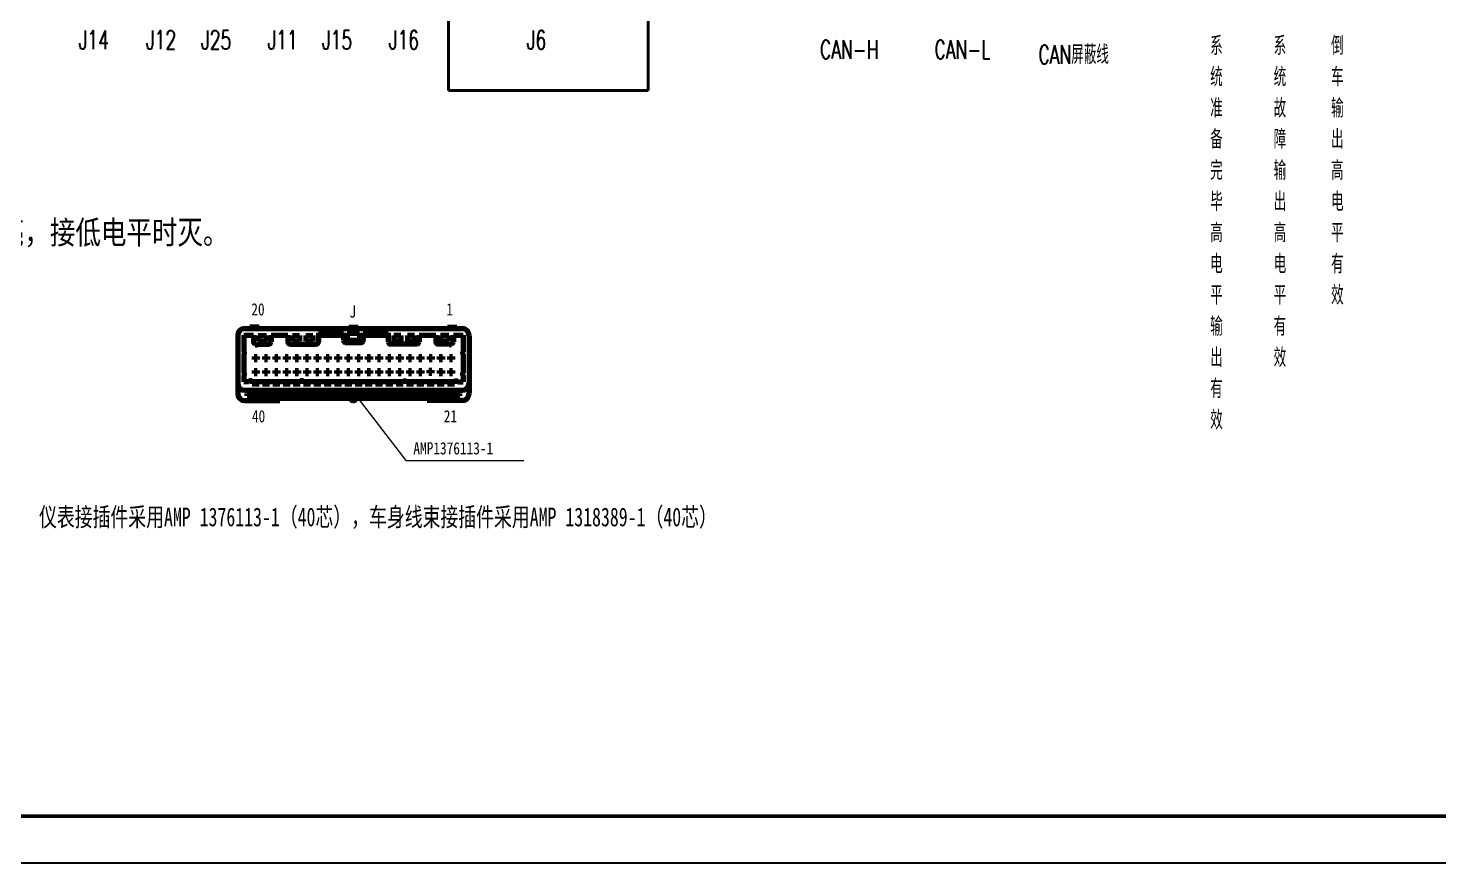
# Model space of a CAD drawing. Header units: millimetres. Extents: x 0 to 1188, y 0 to 840.
# Drawn here: x 223.2 to 524.9, y 0 to 178.5 of the extents above; entities that cross this region are included whole.
import ezdxf
from ezdxf.enums import TextEntityAlignment as Align

# ---------------------------------------------------------------- set-up
doc = ezdxf.new("R2010")
doc.units = ezdxf.units.MM
doc.layers.add('02粗实线', color=7, linetype='Continuous')
doc.layers.add('07标注', color=3, linetype='Continuous')
for name, color, linetype, lineweight in [('1轮廓实线层', 7, 'Continuous', 40), ('2细线层', 3, 'Continuous', 20), ('6文字层', 3, 'Continuous', 20), ('CAXA0', 7, 'Continuous', 70), ('Frame', 7, 'Continuous', 50)]:
    doc.layers.add(name, color=color, linetype=linetype, lineweight=lineweight)
doc.styles.get("Standard").update_dxf_attribs({"font": ''})
doc.styles.add('STYLE9', font='romans.shx', dxfattribs={"width": 0.67, "height": 5, "bigfont": 'hzfs.shx'})
doc.styles.add('TEXT', font='gbeitc.shx', dxfattribs={"bigfont": 'gbcbig.shx'})
doc.styles.get('Standard').set_extended_font_data('SimSun')

# ---------------------------------------------------------------- blocks, each defined once
blk = doc.blocks.new('内图框')
at = {"layer": 'Frame'}
blk.add_lwpolyline([(25, 10), (1178, 10), (1178, 830), (25, 830)], close=True, dxfattribs=at)
at = {"layer": '07标注', "style": 'TEXT'}
blk.add_attdef('上角图号', text='', height=4, rotation=180, dxfattribs=at).set_placement((50, 826), align=Align.MIDDLE_CENTER)

msp = doc.modelspace()

# ---------------------------------------------------------------- linework, layer by layer
at = {"lineweight": 0}
for p, q in [((293.3298, 99.9699), (304.0307, 86.0426)), ((304.0307, 86.0426), (329.2346, 86.0426))]:
    msp.add_line(p, q, dxfattribs=at)
at = {"layer": '1轮廓实线层', "ltscale": 10}
for p, q in [((313.1543, 252.8978), (313.1543, 165.1636)), ((355.8434, 211.441), (355.8434, 165.1636)), ((313.1543, 165.1636), (355.8434, 165.1636))]:
    msp.add_line(p, q, dxfattribs=at)
at = {"layer": 'CAXA0'}
for p, q in [((268.0303, 112.7573), (268.0303, 100.3573)), ((269.3303, 112.8573), (269.3303, 109.2573)), ((269.3303, 112.8573), (271.3803, 112.8573)), ((269.5303, 114.2573), (316.0303, 114.2573)), ((272.6303, 114.5573), (270.6303, 114.5573)), ((270.6303, 114.5573), (270.6303, 114.2573)), ((271.3803, 112.8573), (271.3803, 111.4573)), ((272.3803, 112.7573), (274.1803, 112.7573)), ((272.3803, 112.7573), (272.3803, 111.5573)), ((272.6303, 114.5573), (272.6303, 114.2573)), ((274.1803, 112.7573), (274.1803, 111.5573)), ((275.1803, 112.8573), (278.7303, 112.8573)), ((275.1803, 112.8573), (275.1803, 111.4573)), ((278.7303, 112.8573), (278.7303, 111.4573)), ((279.7303, 112.7573), (279.7303, 111.5573)), ((279.7303, 112.7573), (281.2303, 112.7573)), ((281.2303, 112.7573), (281.2303, 111.5573)), ((282.6303, 112.7573), (284.1303, 112.7573)), ((282.6303, 112.7573), (282.6303, 111.5573)), ((284.1303, 112.7573), (284.1303, 111.5573)), ((285.3303, 113.3573), (285.3303, 111.4573)), ((285.3303, 113.3573), (290.6803, 113.3573)), ((285.3303, 112.8573), (290.6803, 112.8573)), ((287.5303, 113.3573), (288.0303, 112.8573)), ((290.6803, 113.3573), (290.6803, 111.7573)), ((291.4803, 113.2573), (294.0803, 113.2573)), ((291.4803, 113.2573), (291.4803, 111.7573)), ((291.4803, 111.7573), (294.0803, 111.7573)), ((291.7803, 114.5573), (293.7803, 114.5573)), ((291.7803, 114.5573), (291.7803, 114.2573)), ((293.7803, 114.5573), (293.7803, 114.2573)), ((294.0803, 113.2573), (294.0803, 111.7573)), ((294.8803, 113.3573), (294.8803, 111.7573)), ((294.8803, 113.3573), (300.2303, 113.3573)), ((294.8803, 112.8573), (300.2303, 112.8573)), ((298.0303, 113.3573), (297.5303, 112.8573)), ((300.2303, 113.3573), (300.2303, 111.4573)), ((302.9303, 112.7573), (301.4303, 112.7573)), ((301.4303, 112.7573), (301.4303, 111.5573)), ((302.9303, 112.7573), (302.9303, 111.5573)), ((305.8303, 112.7573), (304.3303, 112.7573)), ((304.3303, 112.7573), (304.3303, 111.5573)), ((305.8303, 112.7573), (305.8303, 111.5573)), ((306.8303, 112.8573), (310.3803, 112.8573)), ((306.8303, 112.8573), (306.8303, 111.4573)), ((310.3803, 112.8573), (310.3803, 111.4573)), ((311.3803, 112.7573), (311.3803, 111.5573)), ((313.1803, 112.7573), (311.3803, 112.7573)), ((312.9303, 114.5573), (314.9303, 114.5573)), ((312.9303, 114.5573), (312.9303, 114.2573)), ((313.1803, 112.7573), (313.1803, 111.5573)), ((314.1803, 112.8573), (314.1803, 111.4573)), ((314.1803, 112.8573), (316.2303, 112.8573)), ((314.9303, 114.5573), (314.9303, 114.2573)), ((316.2303, 112.8573), (316.2303, 109.2573)), ((317.5303, 112.7573), (317.5303, 100.3573)), ((269.3303, 109.2573), (269.4303, 109.2573)), ((269.3303, 108.7573), (269.3303, 104.7573)), ((269.3303, 108.7573), (269.4303, 108.7573)), ((269.4303, 109.2573), (269.4303, 108.7573)), ((271.7803, 110.9674), (271.7803, 110.7573)), ((271.7803, 110.7573), (272.2803, 110.7573)), ((272.2803, 110.9573), (274.6803, 110.9573)), ((272.2803, 110.9573), (272.2803, 110.7573)), ((272.3803, 111.5573), (274.1803, 111.5573)), ((279.2303, 110.9573), (284.8303, 110.9573)), ((279.7303, 111.5573), (281.2303, 111.5573)), ((282.6303, 111.5573), (284.1303, 111.5573)), ((291.1803, 111.2573), (294.3803, 111.2573)), ((306.3303, 110.9573), (300.7303, 110.9573)), ((302.9303, 111.5573), (301.4303, 111.5573)), ((305.8303, 111.5573), (304.3303, 111.5573)), ((313.2803, 110.9573), (310.8803, 110.9573)), ((313.1803, 111.5573), (311.3803, 111.5573)), ((313.2803, 110.9573), (313.2803, 110.7573)), ((313.7803, 110.7573), (313.2803, 110.7573)), ((313.7803, 110.9674), (313.7803, 110.7573)), ((316.1303, 109.2573), (316.1303, 108.7573)), ((316.2303, 109.2573), (316.1303, 109.2573)), ((316.2303, 108.7573), (316.1303, 108.7573)), ((316.2303, 108.7573), (316.2303, 104.7573)), ((271.5553, 108.2823), (272.2053, 108.2823)), ((271.5553, 108.2823), (271.5553, 107.6323)), ((271.5553, 107.6323), (272.2053, 107.6323)), ((272.2053, 108.2823), (272.2053, 107.6323)), ((273.7553, 108.2823), (274.4053, 108.2823)), ((273.7553, 108.2823), (273.7553, 107.6323)), ((273.7553, 107.6323), (274.4053, 107.6323)), ((274.4053, 108.2823), (274.4053, 107.6323)), ((275.9553, 108.2823), (276.6053, 108.2823)), ((275.9553, 108.2823), (275.9553, 107.6323)), ((275.9553, 107.6323), (276.6053, 107.6323)), ((276.6053, 108.2823), (276.6053, 107.6323)), ((278.1553, 108.2823), (278.8053, 108.2823)), ((278.1553, 108.2823), (278.1553, 107.6323)), ((278.1553, 107.6323), (278.8053, 107.6323)), ((278.8053, 108.2823), (278.8053, 107.6323)), ((280.3553, 108.2823), (280.3553, 107.6323)), ((280.3553, 108.2823), (281.0053, 108.2823)), ((280.3553, 107.6323), (281.0053, 107.6323)), ((281.0053, 108.2823), (281.0053, 107.6323)), ((282.5553, 108.2823), (283.2053, 108.2823)), ((282.5553, 108.2823), (282.5553, 107.6323)), ((282.5553, 107.6323), (283.2053, 107.6323)), ((283.2053, 108.2823), (283.2053, 107.6323)), ((284.7553, 108.2823), (285.4053, 108.2823)), ((284.7553, 108.2823), (284.7553, 107.6323)), ((284.7553, 107.6323), (285.4053, 107.6323)), ((285.4053, 108.2823), (285.4053, 107.6323)), ((286.9553, 108.2823), (287.6053, 108.2823)), ((286.9553, 108.2823), (286.9553, 107.6323)), ((286.9553, 107.6323), (287.6053, 107.6323)), ((287.6053, 108.2823), (287.6053, 107.6323)), ((289.1553, 108.2823), (289.1553, 107.6323)), ((289.1553, 108.2823), (289.8053, 108.2823)), ((289.1553, 107.6323), (289.8053, 107.6323)), ((289.8053, 108.2823), (289.8053, 107.6323)), ((291.3553, 108.2823), (292.0053, 108.2823)), ((291.3553, 108.2823), (291.3553, 107.6323)), ((291.3553, 107.6323), (292.0053, 107.6323)), ((292.0053, 108.2823), (292.0053, 107.6323)), ((293.5553, 108.2823), (294.2053, 108.2823)), ((293.5553, 108.2823), (293.5553, 107.6323)), ((293.5553, 107.6323), (294.2053, 107.6323)), ((294.2053, 108.2823), (294.2053, 107.6323)), ((295.7553, 108.2823), (296.4053, 108.2823)), ((295.7553, 108.2823), (295.7553, 107.6323)), ((295.7553, 107.6323), (296.4053, 107.6323)), ((296.4053, 108.2823), (296.4053, 107.6323)), ((297.9553, 108.2823), (298.6053, 108.2823)), ((297.9553, 108.2823), (297.9553, 107.6323)), ((297.9553, 107.6323), (298.6053, 107.6323)), ((298.6053, 108.2823), (298.6053, 107.6323)), ((300.1553, 108.2823), (300.8053, 108.2823)), ((300.1553, 108.2823), (300.1553, 107.6323)), ((300.1553, 107.6323), (300.8053, 107.6323)), ((300.8053, 108.2823), (300.8053, 107.6323)), ((302.3553, 108.2823), (303.0053, 108.2823)), ((302.3553, 108.2823), (302.3553, 107.6323)), ((302.3553, 107.6323), (303.0053, 107.6323)), ((303.0053, 108.2823), (303.0053, 107.6323)), ((304.5553, 108.2823), (305.2053, 108.2823)), ((304.5553, 108.2823), (304.5553, 107.6323)), ((304.5553, 107.6323), (305.2053, 107.6323)), ((305.2053, 108.2823), (305.2053, 107.6323)), ((306.7553, 108.2823), (307.4053, 108.2823)), ((306.7553, 108.2823), (306.7553, 107.6323)), ((306.7553, 107.6323), (307.4053, 107.6323)), ((307.4053, 108.2823), (307.4053, 107.6323)), ((308.9553, 108.2823), (309.6053, 108.2823)), ((308.9553, 108.2823), (308.9553, 107.6323)), ((308.9553, 107.6323), (309.6053, 107.6323)), ((309.6053, 108.2823), (309.6053, 107.6323)), ((311.1553, 108.2823), (311.8053, 108.2823)), ((311.1553, 108.2823), (311.1553, 107.6323)), ((311.1553, 107.6323), (311.8053, 107.6323)), ((311.8053, 108.2823), (311.8053, 107.6323)), ((313.3553, 108.2823), (314.0053, 108.2823)), ((313.3553, 108.2823), (313.3553, 107.6323)), ((313.3553, 107.6323), (314.0053, 107.6323)), ((314.0053, 108.2823), (314.0053, 107.6323)), ((269.3303, 104.7573), (269.4303, 104.7573)), ((269.3303, 104.2573), (269.4303, 104.2573)), ((269.3303, 104.2573), (269.3303, 102.8573)), ((270.4303, 102.8573), (269.3303, 102.8573)), ((269.4303, 104.7573), (269.4303, 104.2573)), ((270.4303, 103.0573), (270.4303, 102.8573)), ((271.1303, 103.0573), (270.4303, 103.0573)), ((271.1303, 103.0573), (271.1303, 102.4573)), ((281.4303, 102.8573), (271.1303, 102.8573)), ((271.5553, 105.2823), (271.5553, 104.6323)), ((271.5553, 105.2823), (272.2053, 105.2823)), ((271.5553, 104.6323), (272.2053, 104.6323)), ((272.2053, 105.2823), (272.2053, 104.6323)), ((272.6303, 102.8573), (272.6303, 102.4573)), ((273.3303, 102.8573), (273.3303, 102.4573)), ((273.7553, 105.2823), (273.7553, 104.6323)), ((273.7553, 105.2823), (274.4053, 105.2823)), ((273.7553, 104.6323), (274.4053, 104.6323)), ((274.4053, 105.2823), (274.4053, 104.6323)), ((274.8303, 102.8573), (274.8303, 102.4573)), ((275.5303, 102.8573), (275.5303, 102.4573)), ((275.9553, 105.2823), (275.9553, 104.6323)), ((275.9553, 105.2823), (276.6053, 105.2823)), ((275.9553, 104.6323), (276.6053, 104.6323)), ((276.6053, 105.2823), (276.6053, 104.6323)), ((277.0303, 102.8573), (277.0303, 102.4573)), ((277.7303, 102.8573), (277.7303, 102.4573)), ((278.1553, 105.2823), (278.1553, 104.6323)), ((278.1553, 105.2823), (278.8053, 105.2823)), ((278.1553, 104.6323), (278.8053, 104.6323)), ((278.8053, 105.2823), (278.8053, 104.6323)), ((279.2303, 102.8573), (279.2303, 102.4573)), ((279.9303, 102.8573), (279.9303, 102.4573)), ((280.3553, 105.2823), (280.3553, 104.6323)), ((280.3553, 105.2823), (281.0053, 105.2823)), ((280.3553, 104.6323), (281.0053, 104.6323)), ((281.0053, 105.2823), (281.0053, 104.6323)), ((281.4303, 103.0573), (281.4303, 102.4573)), ((282.1303, 103.0573), (281.4303, 103.0573)), ((282.1303, 103.0573), (282.1303, 102.4573)), ((303.4303, 102.8573), (282.1303, 102.8573)), ((282.5553, 105.2823), (282.5553, 104.6323)), ((282.5553, 105.2823), (283.2053, 105.2823)), ((282.5553, 104.6323), (283.2053, 104.6323)), ((283.2053, 105.2823), (283.2053, 104.6323)), ((283.6303, 102.8573), (283.6303, 102.4573)), ((284.3303, 102.8573), (284.3303, 102.4573)), ((284.7553, 105.2823), (284.7553, 104.6323)), ((284.7553, 105.2823), (285.4053, 105.2823)), ((284.7553, 104.6323), (285.4053, 104.6323)), ((285.4053, 105.2823), (285.4053, 104.6323)), ((285.8303, 102.8573), (285.8303, 102.4573)), ((286.5303, 102.8573), (286.5303, 102.4573)), ((286.9553, 105.2823), (286.9553, 104.6323)), ((286.9553, 105.2823), (287.6053, 105.2823)), ((286.9553, 104.6323), (287.6053, 104.6323)), ((287.6053, 105.2823), (287.6053, 104.6323)), ((288.0303, 102.8573), (288.0303, 102.4573)), ((288.7303, 102.8573), (288.7303, 102.4573)), ((289.1553, 105.2823), (289.1553, 104.6323)), ((289.1553, 105.2823), (289.8053, 105.2823)), ((289.1553, 104.6323), (289.8053, 104.6323)), ((289.8053, 105.2823), (289.8053, 104.6323)), ((290.2303, 102.8573), (290.2303, 102.4573)), ((290.9303, 102.8573), (290.9303, 102.4573)), ((291.3553, 105.2823), (291.3553, 104.6323)), ((291.3553, 105.2823), (292.0053, 105.2823)), ((291.3553, 104.6323), (292.0053, 104.6323)), ((292.0053, 105.2823), (292.0053, 104.6323)), ((292.4303, 102.8573), (292.4303, 102.4573)), ((293.1303, 102.8573), (293.1303, 102.4573)), ((293.5553, 105.2823), (293.5553, 104.6323)), ((293.5553, 105.2823), (294.2053, 105.2823)), ((293.5553, 104.6323), (294.2053, 104.6323)), ((294.2053, 105.2823), (294.2053, 104.6323)), ((294.6303, 102.8573), (294.6303, 102.4573)), ((295.3303, 102.8573), (295.3303, 102.4573)), ((295.7553, 105.2823), (295.7553, 104.6323)), ((295.7553, 105.2823), (296.4053, 105.2823)), ((295.7553, 104.6323), (296.4053, 104.6323)), ((296.4053, 105.2823), (296.4053, 104.6323)), ((296.8303, 102.8573), (296.8303, 102.4573)), ((297.5303, 102.8573), (297.5303, 102.4573)), ((297.9553, 105.2823), (297.9553, 104.6323)), ((297.9553, 105.2823), (298.6053, 105.2823)), ((297.9553, 104.6323), (298.6053, 104.6323)), ((298.6053, 105.2823), (298.6053, 104.6323)), ((299.0303, 102.8573), (299.0303, 102.4573)), ((299.7303, 102.8573), (299.7303, 102.4573)), ((300.1553, 105.2823), (300.1553, 104.6323)), ((300.1553, 105.2823), (300.8053, 105.2823)), ((300.1553, 104.6323), (300.8053, 104.6323)), ((300.8053, 105.2823), (300.8053, 104.6323)), ((301.2303, 102.8573), (301.2303, 102.4573)), ((301.9303, 102.8573), (301.9303, 102.4573)), ((302.3553, 105.2823), (302.3553, 104.6323)), ((302.3553, 105.2823), (303.0053, 105.2823)), ((302.3553, 104.6323), (303.0053, 104.6323)), ((303.0053, 105.2823), (303.0053, 104.6323)), ((303.4303, 103.0573), (303.4303, 102.4573)), ((303.4303, 103.0573), (304.1303, 103.0573)), ((304.1303, 103.0573), (304.1303, 102.4573)), ((314.4303, 102.8573), (304.1303, 102.8573)), ((304.5553, 105.2823), (304.5553, 104.6323)), ((304.5553, 105.2823), (305.2053, 105.2823)), ((304.5553, 104.6323), (305.2053, 104.6323)), ((305.2053, 105.2823), (305.2053, 104.6323)), ((305.6303, 102.8573), (305.6303, 102.4573)), ((306.3303, 102.8573), (306.3303, 102.4573)), ((306.7553, 105.2823), (306.7553, 104.6323)), ((306.7553, 105.2823), (307.4053, 105.2823)), ((306.7553, 104.6323), (307.4053, 104.6323)), ((307.4053, 105.2823), (307.4053, 104.6323)), ((307.8303, 102.8573), (307.8303, 102.4573)), ((308.5303, 102.8573), (308.5303, 102.4573)), ((308.9301, 105.3859), (308.9301, 104.7359)), ((308.9301, 105.3859), (309.5801, 105.3859)), ((308.9301, 104.7359), (309.5801, 104.7359)), ((309.5801, 105.3859), (309.5801, 104.7359)), ((310.0303, 102.8573), (310.0303, 102.4573)), ((310.7303, 102.8573), (310.7303, 102.4573)), ((311.1553, 105.2823), (311.1553, 104.6323)), ((311.1553, 105.2823), (311.8053, 105.2823)), ((311.1553, 104.6323), (311.8053, 104.6323)), ((311.8053, 105.2823), (311.8053, 104.6323)), ((312.2303, 102.8573), (312.2303, 102.4573)), ((312.9303, 102.8573), (312.9303, 102.4573)), ((313.3553, 105.2823), (313.3553, 104.6323)), ((313.3553, 105.2823), (314.0053, 105.2823)), ((313.3553, 104.6323), (314.0053, 104.6323)), ((314.0053, 105.2823), (314.0053, 104.6323)), ((314.4303, 103.0573), (315.1303, 103.0573)), ((314.4303, 103.0573), (314.4303, 102.4573)), ((315.1303, 103.0573), (315.1303, 102.8573)), ((315.1303, 102.8573), (316.2303, 102.8573)), ((316.1303, 104.7573), (316.1303, 104.2573)), ((316.2303, 104.7573), (316.1303, 104.7573)), ((316.2303, 104.2573), (316.1303, 104.2573)), ((316.2303, 104.2573), (316.2303, 102.8573)), ((269.5303, 101.0573), (316.0303, 101.0573)), ((270.0303, 100.3573), (315.5303, 100.3573)), ((270.0303, 99.8573), (270.0303, 100.3573)), ((270.0303, 99.8573), (315.5303, 99.8573)), ((271.1303, 102.4573), (272.6303, 102.4573)), ((273.3303, 102.4573), (274.8303, 102.4573)), ((275.5303, 102.4573), (277.0303, 102.4573)), ((276.7803, 100.3573), (276.7803, 99.8573)), ((277.7303, 102.4573), (279.2303, 102.4573)), ((277.7803, 100.3573), (277.7803, 99.8573)), ((279.9303, 102.4573), (281.4303, 102.4573)), ((282.1303, 102.4573), (283.6303, 102.4573)), ((284.3303, 102.4573), (285.8303, 102.4573)), ((284.5303, 100.3573), (284.5303, 99.8573)), ((285.5303, 100.3573), (285.5303, 99.8573)), ((286.5303, 102.4573), (288.0303, 102.4573)), ((288.7303, 102.4573), (290.2303, 102.4573)), ((290.9303, 102.4573), (292.4303, 102.4573)), ((292.2803, 100.3573), (292.2803, 99.8573)), ((293.1303, 102.4573), (294.6303, 102.4573)), ((293.2803, 100.3573), (293.2803, 99.8573)), ((295.3303, 102.4573), (296.8303, 102.4573)), ((297.5303, 102.4573), (299.0303, 102.4573)), ((299.7303, 102.4573), (301.2303, 102.4573)), ((300.0303, 100.3573), (300.0303, 99.8573)), ((301.0303, 100.3573), (301.0303, 99.8573)), ((301.9303, 102.4573), (303.4303, 102.4573)), ((304.1303, 102.4573), (305.6303, 102.4573)), ((306.3303, 102.4573), (307.8303, 102.4573)), ((307.7803, 100.3573), (307.7803, 99.8573)), ((308.5303, 102.4573), (310.0303, 102.4573)), ((308.7803, 100.3573), (308.7803, 99.8573)), ((310.7303, 102.4573), (312.2303, 102.4573)), ((312.9303, 102.4573), (314.4303, 102.4573)), ((315.5303, 99.8573), (315.5303, 100.3573)), ((269.5303, 98.8573), (277.0303, 98.8573)), ((270.0303, 99.3573), (315.5303, 99.3573)), ((270.0303, 99.3573), (270.0303, 98.8573)), ((277.0303, 99.3573), (277.0303, 98.8573)), ((292.2803, 99.3573), (292.2803, 99.1573)), ((292.5803, 98.8573), (292.9803, 98.8573)), ((293.2803, 99.3573), (293.2803, 99.1573)), ((308.5303, 99.3573), (308.5303, 98.8573)), ((316.0303, 98.8573), (308.5303, 98.8573)), ((315.5303, 99.3573), (315.5303, 98.8573))]:
    msp.add_line(p, q, dxfattribs=at)
for centre, radius, start, end in [((269.5303, 112.7573), 1.5, 90, 180), ((291.1803, 111.7573), 0.5, 180, 270), ((294.3803, 111.7573), 0.5, 270, 0), ((316.0303, 112.7573), 1.5, 0, 90), ((271.8803, 111.4573), 0.5, 180, 258.463041), ((274.6803, 111.4573), 0.5, 270, 0), ((279.2303, 111.4573), 0.5, 180, 270), ((284.8303, 111.4573), 0.5, 270, 360), ((300.7303, 111.4573), 0.5, 180, 270), ((306.3303, 111.4573), 0.5, 270, 0), ((310.8803, 111.4573), 0.5, 180, 270), ((313.6803, 111.4573), 0.5, 281.536959, 360), ((269.5303, 102.5573), 1.5, 180, 270), ((269.5303, 100.3573), 1.5, 180, 270), ((316.0303, 102.5573), 1.5, 270, 0), ((316.0303, 100.3573), 1.5, 270, 0), ((292.5803, 99.1573), 0.3, 180, 270), ((292.9803, 99.1573), 0.3, 270, 0)]:
    msp.add_arc(centre, radius, start, end, dxfattribs=at)
at = {"layer": 'Frame', "color": 0, "lineweight": -3}
msp.add_lwpolyline([(0, 0), (1188, 0), (1188, 840), (0, 840)], close=True, dxfattribs=at)

# ---------------------------------------------------------------- block references
at = {"layer": '02粗实线', "color": 0}
msp.add_blockref('内图框', (0, 0), dxfattribs=at)

# ---------------------------------------------------------------- texts
at = {"layer": '1轮廓实线层', "color": 3, "width": 0.8}
msp.add_text('备注：1.ABS模块控制方式为：悬空或接高电平时亮，接低电平时灭。', height=5, dxfattribs=at).set_placement((99.6863, 132.334))
at = {"layer": '2细线层', "lineweight": 25, "width": 0.8}
for s, height, p in [('20', 2.61426, (270.9467, 117.0663)), ('J', 2.6143, (291.9428, 116.6025)), ('1', 2.6143, (312.6617, 117.0663)), ('40', 2.61426, (271.0759, 94.1977)), ('21', 2.61426, (312.1079, 94.1977))]:
    msp.add_text(s, height=height, dxfattribs=at).set_placement(p)
at = {"layer": '2细线层', "lineweight": 0, "width": 0.8}
msp.add_text('AMP1376113-1', height=2.614263, dxfattribs=at).set_placement((305.6083, 87.3427))
at = {"layer": '2细线层', "color": 2, "ltscale": 5, "width": 0.7}
msp.add_text('仪表接插件采用AMP 1376113-1（40芯），车身线束接插件采用AMP 1318389-1（40芯）', height=4, dxfattribs=at).set_placement((225.5404, 71.971))
at = {"layer": '6文字层', "ltscale": 7, "style": 'STYLE9', "width": 0.67}
for s, p in [('J14', (234.0434, 174)), ('J12', (248.4389, 174)), ('J25', (260.22, 174)), ('J11', (274.4389, 174)), ('J15', (286.0795, 174)), ('J16', (300.3704, 174)), ('J6', (329.8803, 174))]:
    msp.add_text(s, height=4, dxfattribs=at).set_placement(p)
at = {"layer": '6文字层', "ltscale": 10, "char_height": 4, "attachment_point": 1, "style": 'STYLE9'}
for s, insert, width in [('CAN-H', (392.5809, 175.9533), 6.617731), ('CAN-L', (417.0813, 175.9533), 6.617731), ('CAN屏蔽线', (439.324, 174.8563), 20)]:
    msp.add_mtext(s, dxfattribs=dict(at, insert=insert, width=width))
at = {"layer": '6文字层', "color": 1, "ltscale": 10, "char_height": 4, "width": 1, "attachment_point": 1, "style": 'STYLE9'}
for s, insert in [('系统准备完毕高电平输出有效', (476.0454, 176.7364)), ('系统故障输出高电平有效', (489.6228, 176.7364)), ('倒车输出高电平有效', (501.9015, 176.7364))]:
    msp.add_mtext(s, dxfattribs=dict(at, insert=insert))

doc.saveas('drawing.dxf')
